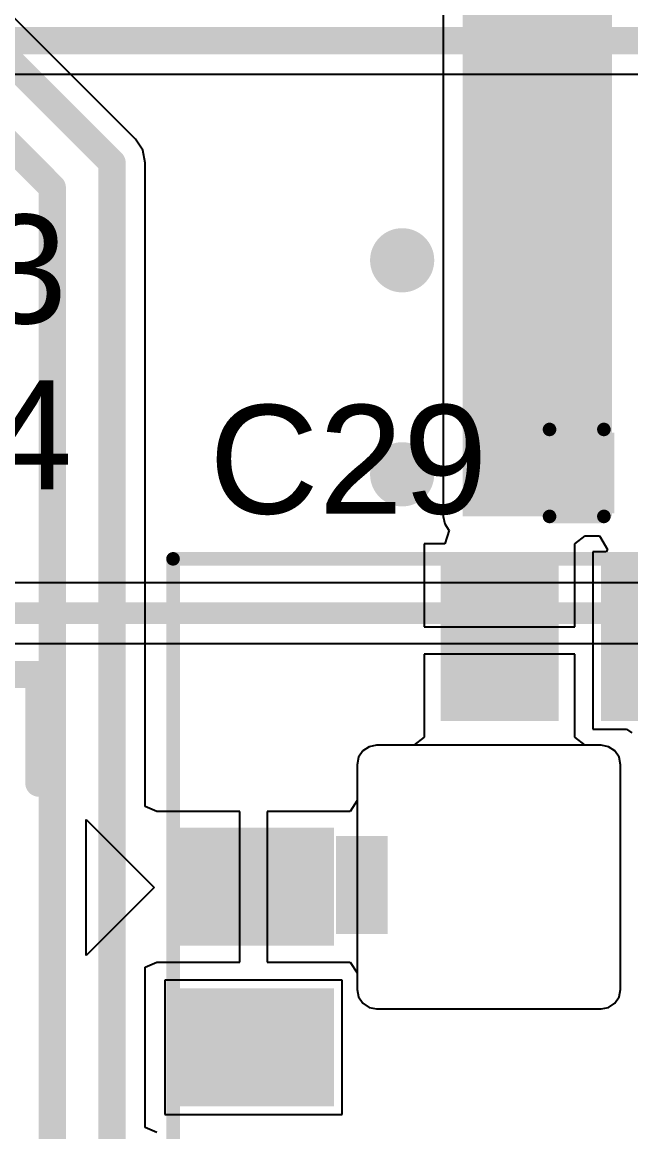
# Model space of a CAD drawing. Header units: millimetres. Extents: x -0.29 to 3.46, y -0.11 to 2.46.
# Drawn here: x 2.4329 to 2.6569, y 1.8156 to 2.2238 of the extents above; entities that cross this region are included whole.
import ezdxf

# ---------------------------------------------------------------- set-up
doc = ezdxf.new("R2010")
doc.units = ezdxf.units.MM
doc.header["$MEASUREMENT"] = 0
for name, color, linetype in [('BottomLayer', 5, 'Continuous'), ('TopLayer', 1, 'Continuous'), ('TopOverlay', 2, 'Continuous'), ('TopPaste', 8, 'Continuous'), ('TopSolder', 216, 'Continuous'), ('ViaHoleLayer', 16, 'Continuous')]:
    doc.layers.add(name, color=color, linetype=linetype)
doc.styles.add('Arial', font='arial.ttf', dxfattribs={"height": 0.2})

# ---------------------------------------------------------------- blocks, each defined once
blk = doc.blocks.new('SIM7500E_15')
at = {"layer": 'TopLayer'}
for points in [[(0.10433075, 0.11614175), (0.10433075, 0.06496065), (0.06889765, 0.06496065), (0.06889765, 0.11614175)], [(0.16338585, 0.11614175), (0.16338585, 0.06496065), (0.12795275, 0.06496065), (0.12795275, 0.11614175)], [(-0.02952755, 0.01771655), (0.02165355, 0.01771655), (0.02165355, -0.01771655), (-0.02952755, -0.01771655)], [(-0.02952755, -0.04133855), (0.02165355, -0.04133855), (0.02165355, -0.07677165), (-0.02952755, -0.07677165)]]:
    blk.add_hatch(color=1, dxfattribs=at).paths.add_polyline_path(points)
at = {"layer": 'TopOverlay'}
blk.add_hatch(color=2, dxfattribs=at).paths.add_polyline_path([(0.0264409, -0.0173857), (0.0454409, -0.0173857), (0.0454409, 0.0186143), (0.0264409, 0.0186143)])
at = {"layer": 'TopPaste'}
for points in [[(0.10433075, 0.11614175), (0.10433075, 0.06496065), (0.06889765, 0.06496065), (0.06889765, 0.11614175)], [(0.16338585, 0.11614175), (0.16338585, 0.06496065), (0.12795275, 0.06496065), (0.12795275, 0.11614175)], [(-0.02952755, 0.01771655), (0.02165355, 0.01771655), (0.02165355, -0.01771655), (-0.02952755, -0.01771655)], [(-0.02952755, -0.04133855), (0.02165355, -0.04133855), (0.02165355, -0.07677165), (-0.02952755, -0.07677165)]]:
    blk.add_hatch(color=8, dxfattribs=at).paths.add_polyline_path(points)
at = {"layer": 'TopSolder'}
for points in [[(0.10833075, 0.12014175), (0.10833075, 0.06096065), (0.06489765, 0.06096065), (0.06489765, 0.12014175)], [(0.16738585, 0.12014175), (0.16738585, 0.06096065), (0.12395275, 0.06096065), (0.12395275, 0.12014175)], [(-0.03352755, 0.02171655), (0.02565355, 0.02171655), (0.02565355, -0.02171655), (-0.03352755, -0.02171655)], [(-0.03352755, -0.03733855), (0.02565355, -0.03733855), (0.02565355, -0.08077165), (-0.03352755, -0.08077165)]]:
    blk.add_hatch(color=216, dxfattribs=at).paths.add_polyline_path(points)
at = {"layer": 'TopOverlay'}
for p, q in [((-0.0655, 0.0247284), (-0.0405, -0.0002716)), ((-0.0655, -0.0252716), (-0.0655, 0.0247284)), ((-0.0405, -0.0002716), (-0.0655, -0.0252716))]:
    blk.add_line(p, q, dxfattribs=at)
at = {"layer": 'TopOverlay', "const_width": 0.005}
for points in [[(-0.0335591, 0.1206142), (-0.033559, 0.1206143)], [(-0.0335591, -0.9463858), (-0.0335591, 0.1206142)], [(-0.033559, 0.1206143), (0.9154409, 0.1206143)]]:
    blk.add_lwpolyline(points, dxfattribs=at)
at = {"layer": 'TopOverlay', "const_width": 0.0025}
for points in [[(-0.0348091, 0.1206142, 1), (-0.0323091, 0.1206142, 1)], [(-0.0348091, 0.1206142, 1), (-0.0323091, 0.1206142, 1)], [(-0.034809, 0.1206143, 1), (-0.032309, 0.1206143, 1)], [(-0.034809, 0.1206143, 1), (-0.032309, 0.1206143, 1)]]:
    blk.add_lwpolyline(points, format="xyb", close=True, dxfattribs=at)
blk = doc.blocks.new('C___0402_127')
at = {"layer": 'TopLayer'}
for points in [[(-0.0275, -0.0125), (-0.0275, 0.0125), (-0.009499999999999998, 0.0125), (-0.009500000000000001, -0.0125)], [(0.009499999999999998, -0.0125), (0.009500000000000001, 0.0125), (0.0275, 0.0125), (0.0275, -0.0125)]]:
    blk.add_hatch(color=1, dxfattribs=at).paths.add_polyline_path(points)
at = {"layer": 'TopPaste'}
for points in [[(-0.0275, -0.0125), (-0.0275, 0.0125), (-0.009499999999999998, 0.0125), (-0.009500000000000001, -0.0125)], [(0.009499999999999998, -0.0125), (0.009500000000000001, 0.0125), (0.0275, 0.0125), (0.0275, -0.0125)]]:
    blk.add_hatch(color=8, dxfattribs=at).paths.add_polyline_path(points)
at = {"layer": 'TopSolder'}
for points in [[(-0.0298622, -0.0148622), (-0.0298622, 0.0148622), (-0.007137799999999999, 0.0148622), (-0.007137800000000001, -0.0148622)], [(0.007137799999999999, -0.0148622), (0.007137800000000001, 0.0148622), (0.0298622, 0.0148622), (0.0298622, -0.0148622)]]:
    blk.add_hatch(color=216, dxfattribs=at).paths.add_polyline_path(points)
at = {"layer": 'TopOverlay', "const_width": 0.005}
for points in [[(-0.011, 0.016), (-0.031, 0.016)], [(-0.031, 0.016), (-0.031, -0.016)], [(0.031, 0.016), (0.011, 0.016)], [(0.031, 0.016), (0.031, -0.016)], [(-0.011, -0.016), (-0.031, -0.016)], [(0.031, -0.016), (0.011, -0.016)]]:
    blk.add_lwpolyline(points, dxfattribs=at)
at = {"layer": 'TopOverlay', "const_width": 0.0025}
for points in [[(-0.03225, 0.016, 1), (-0.02975, 0.016, 1)], [(-0.03225, 0.016, 1), (-0.02975, 0.016, 1)], [(-0.01225, 0.016, 1), (-0.00975, 0.016, 1)], [(0.00975, 0.016, 1), (0.01225, 0.016, 1)], [(0.02975, 0.016, 1), (0.03225, 0.016, 1)], [(0.02975, 0.016, 1), (0.03225, 0.016, 1)], [(-0.03225, -0.016, 1), (-0.02975, -0.016, 1)], [(-0.03225, -0.016, 1), (-0.02975, -0.016, 1)], [(-0.01225, -0.016, 1), (-0.00975, -0.016, 1)], [(0.00975, -0.016, 1), (0.01225, -0.016, 1)], [(0.02975, -0.016, 1), (0.03225, -0.016, 1)], [(0.02975, -0.016, 1), (0.03225, -0.016, 1)]]:
    blk.add_lwpolyline(points, format="xyb", close=True, dxfattribs=at)

msp = doc.modelspace()

# ---------------------------------------------------------------- hatches: boundary and pattern name
at = {"layer": 'BottomLayer'}
h = msp.add_hatch(color=5, dxfattribs=at)
edge = h.paths.add_edge_path()
edge.add_arc((2.5727616, 2.1362313), 0.011811, 0, 360)
h = msp.add_hatch(color=5, dxfattribs=at)
edge = h.paths.add_edge_path()
edge.add_arc((2.5727616, 2.0574912), 0.011811, 0, 360)
at = {"layer": 'TopLayer'}
msp.add_hatch(color=1, dxfattribs=at).paths.add_polyline_path([(2.5949999, 2.042), (2.6499999, 2.042), (2.6499999, 2.409992), (2.5949999, 2.409992)])
h = msp.add_hatch(color=1, dxfattribs=at)
edge = h.paths.add_edge_path()
edge.add_arc((2.5727616, 2.1362313), 0.011811, 0, 360)
h = msp.add_hatch(color=1, dxfattribs=at)
edge = h.paths.add_edge_path()
edge.add_arc((2.5727616, 2.0574912), 0.011811, 0, 360)
at = {"layer": 'ViaHoleLayer'}
h = msp.add_hatch(color=16, dxfattribs=at)
edge = h.paths.add_edge_path()
edge.add_arc((2.5727616, 2.1362313), 0.0059055, 0, 360)
h = msp.add_hatch(color=16, dxfattribs=at)
edge = h.paths.add_edge_path()
edge.add_arc((2.5727616, 2.0574912), 0.0059055, 0, 360)

# ---------------------------------------------------------------- linework, layer by layer
at = {"layer": 'BottomLayer'}
for p, q in [((2.2760127, 2.2047649), (2.8729321, 2.2047649)), ((2.6671575, 2.0176171), (2.3923188, 2.0176171)), ((2.3923188, 1.9951861), (2.6718027, 1.9951861)), ((2.5582919, 1.9557002), (2.5567448, 1.9533847)), ((2.5606074, 1.9572473), (2.5582919, 1.9557002)), ((2.5633386, 1.9577906), (2.5606074, 1.9572473)), ((2.6460158, 1.9577906), (2.5633386, 1.9577906)), ((2.648747, 1.9572473), (2.6460158, 1.9577906)), ((2.6510625, 1.9557002), (2.648747, 1.9572473)), ((2.6526096, 1.9533847), (2.6510625, 1.9557002)), ((2.5567448, 1.9533847), (2.5562015, 1.9506535)), ((2.6531529, 1.9506535), (2.6526096, 1.9533847)), ((2.5562015, 1.9506535), (2.5562015, 1.8679763)), ((2.6531529, 1.8679763), (2.6531529, 1.9506535)), ((2.5562015, 1.8679763), (2.5567448, 1.8652451)), ((2.6526096, 1.8652451), (2.6531529, 1.8679763)), ((2.5567448, 1.8652451), (2.5582919, 1.8629296)), ((2.5582919, 1.8629296), (2.5606074, 1.8613825)), ((2.648747, 1.8613825), (2.6510625, 1.8629296)), ((2.6510625, 1.8629296), (2.6526096, 1.8652451)), ((2.5606074, 1.8613825), (2.5633386, 1.8608392)), ((2.5633386, 1.8608392), (2.6460158, 1.8608392)), ((2.6460158, 1.8608392), (2.648747, 1.8613825))]:
    msp.add_line(p, q, dxfattribs=at)
for points, const_width in [([(2.2709448, 2.217), (2.878, 2.217)], 0.01), ([(2.3774016, 2.0064016), (2.6718032, 2.0064016)], 0.008)]:
    msp.add_lwpolyline(points, dxfattribs=dict(at, const_width=const_width))
at = {"layer": 'TopLayer'}
for p, q in [((2.5878628, 2.4096503), (2.5878628, 2.042)), ((2.4746515, 2.1807641), (2.4137641, 2.2416515)), ((2.4773038, 2.1767948), (2.4746515, 2.1807641)), ((2.4782351, 2.1721126), (2.4773038, 2.1767948)), ((2.4782351, 1.9353292), (2.4782351, 2.1721126)), ((2.5878628, 2.042), (2.5884061, 2.0392688)), ((2.5884061, 2.0392688), (2.5899532, 2.0369533)), ((2.590013, 2.0369133), (2.5884963, 2.0319133)), ((2.5899532, 2.0369533), (2.590013, 2.0369133)), ((2.6363308, 2.0319133), (2.640109, 2.0348629)), ((2.640109, 2.0348629), (2.6454147, 2.0348629)), ((2.6454147, 2.0348629), (2.6483689, 2.0298628)), ((2.5884963, 2.0319133), (2.5808977, 2.0319133)), ((2.5808977, 2.0319133), (2.5808977, 2.001323)), ((2.6363307, 2.0298628), (2.6363308, 2.0319133)), ((2.6363307, 2.001323), (2.6363307, 2.0298628)), ((2.6478458, 2.0289133), (2.6429528, 2.0289133)), ((2.6429528, 2.0289133), (2.6429528, 1.9637323)), ((2.6483689, 2.0298628), (2.6478458, 2.0289133)), ((2.5808977, 2.001323), (2.6086144, 2.001323)), ((2.6086144, 2.001323), (2.6363307, 2.001323)), ((2.6086144, 1.991323), (2.5808977, 1.991323)), ((2.5808977, 1.991323), (2.5808977, 1.9627907)), ((2.6363307, 1.991323), (2.6086144, 1.991323)), ((2.6363307, 1.9627907), (2.6363307, 1.991323)), ((2.6429528, 1.9637323), (2.6552841, 1.9637323)), ((2.6552841, 1.9637323), (2.6572688, 1.9624062)), ((2.5808976, 1.9607323), (2.5771161, 1.9577906)), ((2.5808977, 1.9627907), (2.5808976, 1.9607323)), ((2.6363308, 1.9607323), (2.6363307, 1.9627907)), ((2.6401123, 1.9577906), (2.6363308, 1.9607323)), ((2.5582919, 1.9557002), (2.5567448, 1.9533847)), ((2.5606074, 1.9572473), (2.5582919, 1.9557002)), ((2.5633386, 1.9577906), (2.5606074, 1.9572473)), ((2.5771161, 1.9577906), (2.5633386, 1.9577906)), ((2.6460158, 1.9577906), (2.6401123, 1.9577906)), ((2.648747, 1.9572473), (2.6460158, 1.9577906)), ((2.6510625, 1.9557002), (2.648747, 1.9572473)), ((2.6526096, 1.9533847), (2.6510625, 1.9557002)), ((2.5567448, 1.9533847), (2.5562015, 1.9506535)), ((2.6531529, 1.9506535), (2.6526096, 1.9533847)), ((2.5562015, 1.9506535), (2.5562015, 1.9374327)), ((2.6531529, 1.8679763), (2.6531529, 1.9506535)), ((2.4824725, 1.9334882), (2.4782351, 1.9353292)), ((2.5562015, 1.9374327), (2.5536534, 1.9334882)), ((2.4832352, 1.9334881), (2.4824725, 1.9334882)), ((2.513063, 1.9334881), (2.4832352, 1.9334881)), ((2.513063, 1.9057716), (2.513063, 1.9334881)), ((2.5512014, 1.9334881), (2.523063, 1.9334881)), ((2.523063, 1.9334881), (2.523063, 1.9057716)), ((2.5536534, 1.9334882), (2.5512014, 1.9334881)), ((2.513063, 1.8780551), (2.513063, 1.9057716)), ((2.523063, 1.9057716), (2.523063, 1.8780551)), ((2.4782351, 1.876214), (2.4824725, 1.878055)), ((2.4824725, 1.878055), (2.4832352, 1.8780551)), ((2.4832352, 1.8780551), (2.513063, 1.8780551)), ((2.523063, 1.8780551), (2.5512014, 1.8780551)), ((2.5512014, 1.8780551), (2.5536534, 1.878055)), ((2.5536534, 1.878055), (2.5562015, 1.8741105)), ((2.4782351, 1.817219), (2.4782351, 1.876214)), ((2.5562015, 1.8741105), (2.5562015, 1.8679763)), ((2.5506535, 1.871433), (2.4854725, 1.871433)), ((2.4854725, 1.871433), (2.4854725, 1.822)), ((2.5506535, 1.822), (2.5506535, 1.871433)), ((2.5562015, 1.8679763), (2.5567448, 1.8652451)), ((2.6526096, 1.8652451), (2.6531529, 1.8679763)), ((2.5567448, 1.8652451), (2.5582919, 1.8629296)), ((2.5582919, 1.8629296), (2.5606074, 1.8613825)), ((2.648747, 1.8613825), (2.6510625, 1.8629296)), ((2.6510625, 1.8629296), (2.6526096, 1.8652451)), ((2.5606074, 1.8613825), (2.5633386, 1.8608392)), ((2.5633386, 1.8608392), (2.6460158, 1.8608392)), ((2.6460158, 1.8608392), (2.648747, 1.8613825)), ((2.4854725, 1.822), (2.5506535, 1.822)), ((2.4824725, 1.815378), (2.4782351, 1.817219))]:
    msp.add_line(p, q, dxfattribs=at)
at = {"layer": 'TopLayer', "const_width": 0.01}
for points in [[(2.4051126, 2.233), (2.466, 2.1721126)], [(2.396, 2.211), (2.444, 2.163)], [(2.466, 1.5479134), (2.466, 2.1721126)], [(2.444, 1.5388008), (2.444, 2.163)]]:
    msp.add_lwpolyline(points, dxfattribs=at)
at = {"layer": 'TopLayer', "const_width": 0.005}
for points in [[(2.4635, 2.1721126, 1), (2.4685, 2.1721126, 1)], [(2.4635, 2.1721126, 1), (2.4685, 2.1721126, 1)], [(2.4415, 2.163, 1), (2.4465, 2.163, 1)], [(2.4415, 2.163, 1), (2.4465, 2.163, 1)]]:
    msp.add_lwpolyline(points, format="xyb", close=True, dxfattribs=at)
at = {"layer": 'TopOverlay', "const_width": 0.01}
for points in [[(2.389063, 1.9838661), (2.439063, 1.9838661)], [(2.439063, 1.9438661), (2.439063, 1.9838661)]]:
    msp.add_lwpolyline(points, dxfattribs=at)
at = {"layer": 'TopOverlay', "const_width": 0.005}
for points in [[(2.436563, 1.9838661, 1), (2.441563, 1.9838661, 1)], [(2.436563, 1.9838661, 1), (2.441563, 1.9838661, 1)], [(2.436563, 1.9438661, 1), (2.441563, 1.9438661, 1)]]:
    msp.add_lwpolyline(points, format="xyb", close=True, dxfattribs=at)

# ---------------------------------------------------------------- block references
at = {"rotation": 180}
msp.add_blockref('C___0402_127', (2.658, 2.058), dxfattribs=at)
msp.add_blockref('SIM7500E_15', (2.522, 1.9057716))

# ---------------------------------------------------------------- texts
at = {"layer": 'TopOverlay', "style": 'Arial'}
for s, p in [('LED3', (2.3096904, 2.1130065)), ('LED4', (2.3116904, 2.0520065)), ('C29', (2.5016839, 2.0430065))]:
    msp.add_text(s, height=0.04, dxfattribs=at).set_placement(p)

doc.saveas('drawing.dxf')
